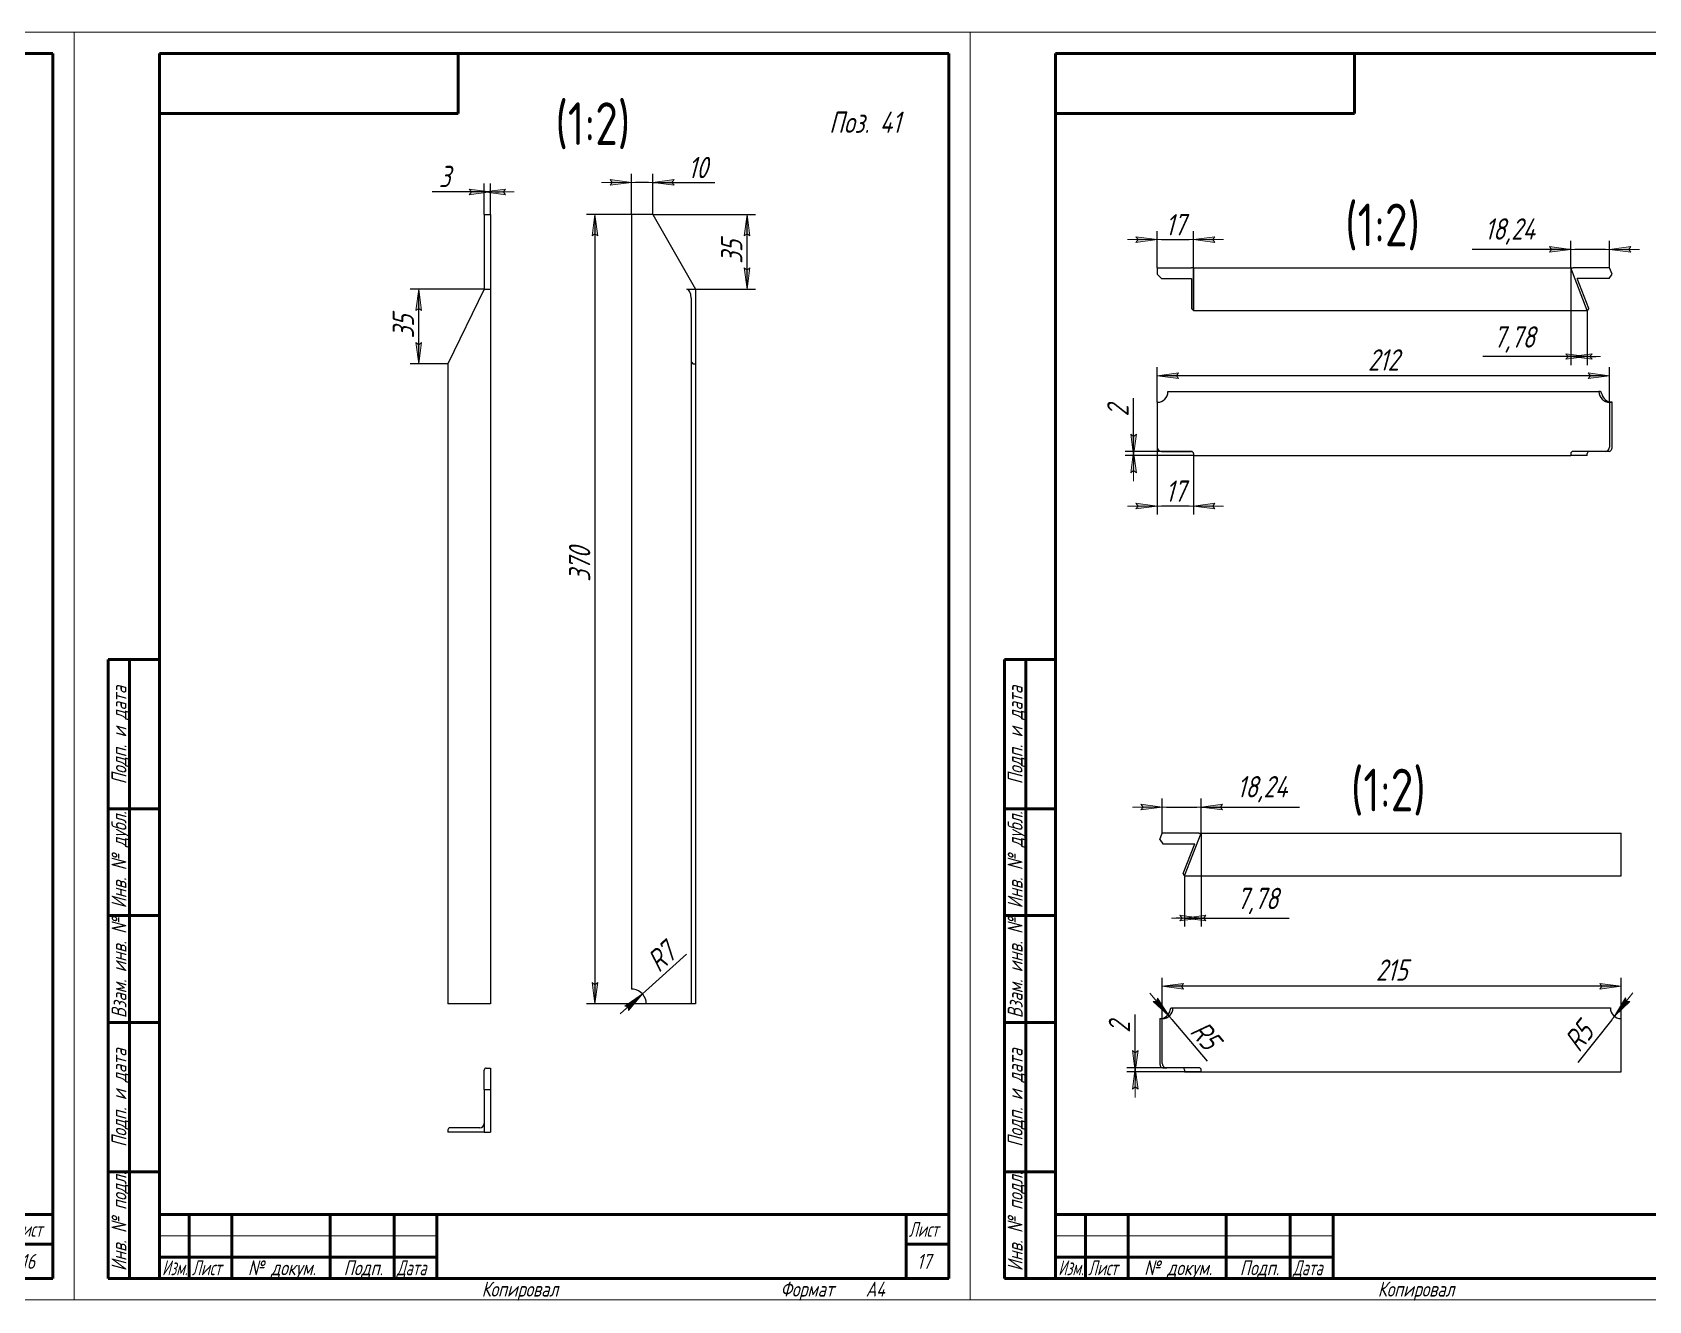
# Model space of a CAD drawing. Header units: millimetres. Extents: x 0 to 6300, y -537 to 1019.
# Drawn here: x 3560.2 to 3939, y -0.2 to 297 of the extents above; entities that cross this region are included whole.
import ezdxf

# ---------------------------------------------------------------- set-up
doc = ezdxf.new("R2010")
doc.units = ezdxf.units.MM
doc.linetypes.add('K5LT_BASIC', pattern=[0])
doc.linetypes.add('K5LT_THIN', pattern=[0])
doc.layers.add('Системный слой', color=7, linetype='Continuous')
doc.layers.add('Системный слой (1)', color=7, linetype='Continuous', true_color=0x909090)
doc.styles.add('KDIMTEXTSTYLE', font='GOST_AU.SHX', dxfattribs={"width": 0.96, "oblique": 15, "height": 5})
doc.styles.add('KTEXTSTYLE', font='GOST_AU.SHX', dxfattribs={"width": 0.96, "height": 5})
doc.dimstyles.new('KDIMSTYLE (0.50)', dxfattribs={"dimtxt": 5, "dimasz": 1, "dimexe": 2, "dimexo": 0, "dimgap": 1, "dimtad": 1, "dimlfac": 2, "dimtxsty": 'KDIMTEXTSTYLE', "dimsah": 1, "dimcen": 0, "dimdle": 1, "dimadec": 0, "dimazin": 0, "dimtfac": 0.667, "dimtmove": 0, "dimatfit": 3, "dimfxl": 1, "dimtvp": 1, "dimtolj": 1, "dimtzin": 0, "dimarcsym": 0})

# ---------------------------------------------------------------- blocks, each defined once
blk = doc.blocks.new('KDIMARROW_02')
at = {"layer": 'Системный слой'}
blk.add_hatch(color=0, dxfattribs=at).paths.add_polyline_path([(4.5, 0), (5, 0.66), (0, 0), (5, -0.66)])
at = {"layer": 'Системный слой', "color": 0, "linetype": 'K5LT_THIN', "lineweight": 18}
for p, q in [((5, 0.66), (0, 0)), ((0, 0), (5, -0.66)), ((0, 0), (7, 0)), ((4.5, 0), (5, 0.66)), ((5, -0.66), (4.5, 0))]:
    blk.add_line(p, q, dxfattribs=at)
at = {"layer": 'Системный слой (1)', "color": 0, "linetype": 'K5LT_THIN', "lineweight": 18}
blk.add_line((0, 0), (-1, 0), dxfattribs=at)
blk = doc.blocks.new('D127')
at = {"color": 0, "lineweight": -2}
for p, q in [((3666.09, 254.3), (3666.09, 261.61)), ((3667.59, 254.3), (3667.59, 261.61)), ((3666.09, 259.61), (3653.91, 259.61)), ((3665.09, 259.61), (3664.09, 259.61)), ((3666.09, 259.61), (3667.59, 259.61)), ((3668.59, 259.61), (3669.59, 259.61))]:
    blk.add_line(p, q, dxfattribs=at)
at = {"layer": 'Defpoints', "color": 0}
for p in [(3667.59, 259.61), (3666.09, 254.3), (3667.59, 254.3)]:
    blk.add_point(p, dxfattribs=at)
at = {"color": 0, "lineweight": -2, "rotation": 180}
blk.add_blockref('KDIMARROW_02', (3667.59, 259.61), dxfattribs=at)
at = {"color": 0, "lineweight": -2}
blk.add_blockref('KDIMARROW_02', (3666.09, 259.61), dxfattribs=at)
at = {"color": 7, "insert": (3656.8, 263.21), "char_height": 5, "attachment_point": 5, "style": 'KDIMTEXTSTYLE'}
blk.add_mtext('\\A1;\\H5.0;\\W0.965;\\Q15;3', dxfattribs=at)
blk = doc.blocks.new('KDIMARROW_01')
at = {"layer": 'Системный слой'}
blk.add_hatch(color=0, dxfattribs=at).paths.add_polyline_path([(0, 0), (-5, 0.66), (-4.5, 0), (-5, -0.66)])
at = {"layer": 'Системный слой', "color": 0, "linetype": 'K5LT_THIN', "lineweight": 18}
for p, q in [((-4.5, 0), (-5, 0.66)), ((-5, 0.66), (0, 0)), ((0, 0), (-5, -0.66)), ((-5, -0.66), (-4.5, 0))]:
    blk.add_line(p, q, dxfattribs=at)
at = {"layer": 'Системный слой (1)', "color": 0, "linetype": 'K5LT_THIN', "lineweight": 18}
blk.add_line((0, 0), (-1, 0), dxfattribs=at)
blk = doc.blocks.new('D128')
at = {"color": 0, "lineweight": -2}
for p, q in [((3666.09, 236.8), (3648.75, 236.8)), ((3650.75, 220.3), (3650.75, 235.8)), ((3657.59, 219.3), (3648.75, 219.3))]:
    blk.add_line(p, q, dxfattribs=at)
at = {"layer": 'Defpoints', "color": 0}
for p in [(3650.75, 236.8), (3666.09, 236.8), (3657.59, 219.3)]:
    blk.add_point(p, dxfattribs=at)
at = {"color": 0, "lineweight": -2}
for p, rotation in [((3650.75, 236.8), 90), ((3650.75, 219.3), 270)]:
    blk.add_blockref('KDIMARROW_01', p, dxfattribs=dict(at, rotation=rotation))
at = {"color": 7, "insert": (3647.14, 228.05), "char_height": 5, "attachment_point": 5, "rotation": 90, "style": 'KDIMTEXTSTYLE'}
blk.add_mtext('\\A1;\\H5.0;\\W0.965;\\Q15;35', dxfattribs=at)
blk = doc.blocks.new('D129')
at = {"color": 0, "lineweight": -2}
for p, q in [((3700.59, 254.3), (3690.05, 254.3)), ((3692.05, 253.3), (3692.05, 70.3)), ((3704.09, 69.3), (3690.05, 69.3))]:
    blk.add_line(p, q, dxfattribs=at)
at = {"layer": 'Defpoints', "color": 0}
for p in [(3700.59, 254.3), (3692.05, 69.3), (3704.09, 69.3)]:
    blk.add_point(p, dxfattribs=at)
at = {"color": 0, "lineweight": -2}
for p, rotation in [((3692.05, 254.3), 90), ((3692.05, 69.3), 270)]:
    blk.add_blockref('KDIMARROW_01', p, dxfattribs=dict(at, rotation=rotation))
at = {"color": 7, "insert": (3688.45, 172.3), "char_height": 5, "attachment_point": 5, "rotation": 90, "style": 'KDIMTEXTSTYLE'}
blk.add_mtext('\\A1;\\H5.0;\\W0.965;\\Q15;370', dxfattribs=at)
blk = doc.blocks.new('D130')
at = {"color": 0, "lineweight": -2}
for p, q in [((3700.59, 254.3), (3700.59, 263.82)), ((3704.59, 261.82), (3701.59, 261.82)), ((3705.59, 254.3), (3705.59, 263.82)), ((3705.59, 261.82), (3720.17, 261.82))]:
    blk.add_line(p, q, dxfattribs=at)
at = {"layer": 'Defpoints', "color": 0}
for p in [(3700.59, 261.82), (3700.59, 254.3), (3705.59, 254.3)]:
    blk.add_point(p, dxfattribs=at)
at = {"color": 0, "lineweight": -2, "rotation": 180}
blk.add_blockref('KDIMARROW_02', (3700.59, 261.82), dxfattribs=at)
at = {"color": 0, "lineweight": -2}
blk.add_blockref('KDIMARROW_02', (3705.59, 261.82), dxfattribs=at)
at = {"color": 7, "insert": (3716.15, 265.32), "char_height": 5, "attachment_point": 5, "style": 'KDIMTEXTSTYLE'}
blk.add_mtext('\\A1;\\H5.0;\\W0.965;\\Q15;10', dxfattribs=at)
blk = doc.blocks.new('D131')
at = {"color": 0, "lineweight": -2}
for p, q in [((3705.59, 254.3), (3729.71, 254.3)), ((3727.71, 237.8), (3727.71, 253.3)), ((3715.59, 236.8), (3729.71, 236.8))]:
    blk.add_line(p, q, dxfattribs=at)
at = {"layer": 'Defpoints', "color": 0}
for p in [(3705.59, 254.3), (3727.71, 254.3), (3715.59, 236.8)]:
    blk.add_point(p, dxfattribs=at)
at = {"color": 0, "lineweight": -2}
for p, rotation in [((3727.71, 254.3), 90), ((3727.71, 236.8), 270)]:
    blk.add_blockref('KDIMARROW_01', p, dxfattribs=dict(at, rotation=rotation))
at = {"color": 7, "insert": (3724.1, 245.55), "char_height": 5, "attachment_point": 5, "rotation": 90, "style": 'KDIMTEXTSTYLE'}
blk.add_mtext('\\A1;\\H5.0;\\W0.965;\\Q15;35', dxfattribs=at)
blk = doc.blocks.new('D132')
at = {"color": 0, "lineweight": -2}
for p, q in [((3703.93, 72.32), (3713.54, 81)), ((3700.59, 69.3), (3703.19, 71.65))]:
    blk.add_line(p, q, dxfattribs=at)
at = {"layer": 'Defpoints', "color": 0}
for p in [(3700.59, 69.3), (3703.19, 71.65)]:
    blk.add_point(p, dxfattribs=at)
at = {"color": 0, "lineweight": -2, "rotation": 222.0973494324725}
blk.add_blockref('KDIMARROW_02', (3703.19, 71.65), dxfattribs=at)
at = {"color": 7, "insert": (3707.58, 80.33), "char_height": 5, "attachment_point": 5, "rotation": 42.0973, "style": 'KDIMTEXTSTYLE'}
blk.add_mtext('\\A1;\\H5.0;\\W0.965;\\Q15;R7', dxfattribs=at)
blk = doc.blocks.new('D133')
at = {"color": 0, "lineweight": -2}
for p, q in [((3823.82, 241.8), (3823.82, 250.42)), ((3832.32, 231.8), (3832.32, 250.42)), ((3824.82, 248.42), (3831.32, 248.42))]:
    blk.add_line(p, q, dxfattribs=at)
at = {"layer": 'Defpoints', "color": 0}
for p in [(3832.32, 248.42), (3823.82, 241.8), (3832.32, 231.8)]:
    blk.add_point(p, dxfattribs=at)
at = {"color": 0, "lineweight": -2, "rotation": 180}
blk.add_blockref('KDIMARROW_02', (3823.82, 248.42), dxfattribs=at)
at = {"color": 0, "lineweight": -2}
blk.add_blockref('KDIMARROW_02', (3832.32, 248.42), dxfattribs=at)
at = {"color": 7, "insert": (3828.07, 251.92), "char_height": 5, "attachment_point": 5, "style": 'KDIMTEXTSTYLE'}
blk.add_mtext('\\A1;\\H5.0;\\W0.965;\\Q15;17', dxfattribs=at)
blk = doc.blocks.new('D134')
at = {"color": 0, "lineweight": -2}
for p, q in [((3920.7, 241.8), (3920.7, 248.14)), ((3929.82, 241.8), (3929.82, 248.14)), ((3920.7, 246.14), (3897.64, 246.14)), ((3928.82, 246.14), (3921.7, 246.14))]:
    blk.add_line(p, q, dxfattribs=at)
at = {"layer": 'Defpoints', "color": 0}
for p in [(3920.7, 246.14), (3920.7, 241.8), (3929.82, 241.8)]:
    blk.add_point(p, dxfattribs=at)
at = {"color": 0, "lineweight": -2, "rotation": 180}
blk.add_blockref('KDIMARROW_02', (3920.7, 246.14), dxfattribs=at)
at = {"color": 0, "lineweight": -2}
blk.add_blockref('KDIMARROW_02', (3929.82, 246.14), dxfattribs=at)
at = {"color": 7, "insert": (3906.43, 250.33), "char_height": 5, "attachment_point": 5, "style": 'KDIMTEXTSTYLE'}
blk.add_mtext('\\A1;\\H5.0;\\W0.965;\\Q15;18,24', dxfattribs=at)
blk = doc.blocks.new('D135')
at = {"color": 0, "lineweight": -2}
for p, q in [((3920.7, 241.8), (3920.7, 219.03)), ((3924.59, 231.8), (3924.59, 219.03)), ((3920.7, 221.03), (3900.09, 221.03)), ((3919.7, 221.03), (3918.7, 221.03)), ((3924.59, 221.03), (3920.7, 221.03)), ((3925.59, 221.03), (3926.59, 221.03))]:
    blk.add_line(p, q, dxfattribs=at)
at = {"layer": 'Defpoints', "color": 0}
for p in [(3920.7, 241.8), (3924.59, 231.8), (3920.7, 221.03)]:
    blk.add_point(p, dxfattribs=at)
at = {"color": 0, "lineweight": -2, "rotation": 180}
blk.add_blockref('KDIMARROW_02', (3924.59, 221.03), dxfattribs=at)
at = {"color": 0, "lineweight": -2}
blk.add_blockref('KDIMARROW_02', (3920.7, 221.03), dxfattribs=at)
at = {"color": 7, "insert": (3907.48, 225.03), "char_height": 5, "attachment_point": 5, "style": 'KDIMTEXTSTYLE'}
blk.add_mtext('\\A1;\\H5.0;\\W0.965;\\Q15;7,78', dxfattribs=at)
blk = doc.blocks.new('D136')
at = {"color": 0, "lineweight": -2}
for p, q in [((3823.82, 210.3), (3823.82, 218.53)), ((3928.82, 216.53), (3824.82, 216.53)), ((3929.82, 210.3), (3929.82, 218.53))]:
    blk.add_line(p, q, dxfattribs=at)
at = {"layer": 'Defpoints', "color": 0}
for p in [(3823.82, 216.53), (3823.82, 210.3), (3929.82, 210.3)]:
    blk.add_point(p, dxfattribs=at)
at = {"color": 0, "lineweight": -2, "rotation": 180}
blk.add_blockref('KDIMARROW_01', (3823.82, 216.53), dxfattribs=at)
at = {"color": 0, "lineweight": -2}
blk.add_blockref('KDIMARROW_01', (3929.82, 216.53), dxfattribs=at)
at = {"color": 7, "insert": (3876.82, 220.22), "char_height": 5, "attachment_point": 5, "style": 'KDIMTEXTSTYLE'}
blk.add_mtext('\\A1;\\H5.0;\\W0.965;\\Q15;212', dxfattribs=at)
blk = doc.blocks.new('D137')
at = {"color": 0, "lineweight": -2}
for p, q in [((3823.82, 199.8), (3823.82, 183.98)), ((3832.32, 197.8), (3832.32, 183.98)), ((3831.32, 185.98), (3824.82, 185.98))]:
    blk.add_line(p, q, dxfattribs=at)
at = {"layer": 'Defpoints', "color": 0}
for p in [(3823.82, 199.8), (3832.32, 197.8), (3823.82, 185.98)]:
    blk.add_point(p, dxfattribs=at)
at = {"color": 0, "lineweight": -2, "rotation": 180}
blk.add_blockref('KDIMARROW_02', (3823.82, 185.98), dxfattribs=at)
at = {"color": 0, "lineweight": -2}
blk.add_blockref('KDIMARROW_02', (3832.32, 185.98), dxfattribs=at)
at = {"color": 7, "insert": (3828.07, 189.48), "char_height": 5, "attachment_point": 5, "style": 'KDIMTEXTSTYLE'}
blk.add_mtext('\\A1;\\H5.0;\\W0.965;\\Q15;17', dxfattribs=at)
blk = doc.blocks.new('D138')
at = {"color": 0, "lineweight": -2}
for p, q in [((3818.27, 198.8), (3818.27, 211.27)), ((3818.27, 199.8), (3818.27, 200.8)), ((3831.82, 198.8), (3816.27, 198.8)), ((3832.32, 197.8), (3816.27, 197.8)), ((3818.27, 198.8), (3818.27, 197.8)), ((3818.27, 196.8), (3818.27, 195.8))]:
    blk.add_line(p, q, dxfattribs=at)
at = {"layer": 'Defpoints', "color": 0}
for p in [(3818.27, 197.8), (3831.82, 198.8), (3832.32, 197.8)]:
    blk.add_point(p, dxfattribs=at)
at = {"color": 0, "lineweight": -2}
for p, rotation in [((3818.27, 197.8), 90), ((3818.27, 198.8), 270)]:
    blk.add_blockref('KDIMARROW_02', p, dxfattribs=dict(at, rotation=rotation))
at = {"color": 7, "insert": (3814.58, 208.3), "char_height": 5, "attachment_point": 5, "rotation": 90, "style": 'KDIMTEXTSTYLE'}
blk.add_mtext('\\A1;\\H5.0;\\W0.965;\\Q15;2', dxfattribs=at)
blk = doc.blocks.new('D139')
at = {"color": 0, "lineweight": -2}
for p, q in [((3825, 109.37), (3825, 117.43)), ((3834.12, 109.37), (3834.12, 117.43)), ((3826, 115.43), (3833.12, 115.43)), ((3834.12, 115.43), (3857.18, 115.43))]:
    blk.add_line(p, q, dxfattribs=at)
at = {"layer": 'Defpoints', "color": 0}
for p in [(3834.12, 115.43), (3825, 109.37), (3834.12, 109.37)]:
    blk.add_point(p, dxfattribs=at)
at = {"color": 0, "lineweight": -2, "rotation": 180}
blk.add_blockref('KDIMARROW_02', (3825, 115.43), dxfattribs=at)
at = {"color": 0, "lineweight": -2}
blk.add_blockref('KDIMARROW_02', (3834.12, 115.43), dxfattribs=at)
at = {"color": 7, "insert": (3848.39, 119.63), "char_height": 5, "attachment_point": 5, "style": 'KDIMTEXTSTYLE'}
blk.add_mtext('\\A1;\\H5.0;\\W0.965;\\Q15;18,24', dxfattribs=at)
blk = doc.blocks.new('D140')
at = {"color": 0, "lineweight": -2}
for p, q in [((3834.12, 109.37), (3834.12, 87.44)), ((3830.23, 99.37), (3830.23, 87.44)), ((3829.23, 89.44), (3828.23, 89.44)), ((3830.23, 89.44), (3834.12, 89.44)), ((3834.12, 89.44), (3854.74, 89.44)), ((3835.12, 89.44), (3836.12, 89.44))]:
    blk.add_line(p, q, dxfattribs=at)
at = {"layer": 'Defpoints', "color": 0}
for p in [(3834.12, 109.37), (3830.23, 99.37), (3834.12, 89.44)]:
    blk.add_point(p, dxfattribs=at)
at = {"color": 0, "lineweight": -2, "rotation": 180}
blk.add_blockref('KDIMARROW_02', (3834.12, 89.44), dxfattribs=at)
at = {"color": 0, "lineweight": -2}
blk.add_blockref('KDIMARROW_02', (3830.23, 89.44), dxfattribs=at)
at = {"color": 7, "insert": (3847.34, 93.44), "char_height": 5, "attachment_point": 5, "style": 'KDIMTEXTSTYLE'}
blk.add_mtext('\\A1;\\H5.0;\\W0.965;\\Q15;7,78', dxfattribs=at)
blk = doc.blocks.new('D141')
at = {"color": 0, "lineweight": -2}
for p, q in [((3825, 65.87), (3825, 75.44)), ((3931.5, 73.44), (3826, 73.44)), ((3932.5, 65.87), (3932.5, 75.44))]:
    blk.add_line(p, q, dxfattribs=at)
at = {"layer": 'Defpoints', "color": 0}
for p in [(3825, 73.44), (3825, 65.87), (3932.5, 65.87)]:
    blk.add_point(p, dxfattribs=at)
at = {"color": 0, "lineweight": -2, "rotation": 180}
blk.add_blockref('KDIMARROW_01', (3825, 73.44), dxfattribs=at)
at = {"color": 0, "lineweight": -2}
blk.add_blockref('KDIMARROW_01', (3932.5, 73.44), dxfattribs=at)
at = {"color": 7, "insert": (3878.75, 77.24), "char_height": 5, "attachment_point": 5, "style": 'KDIMTEXTSTYLE'}
blk.add_mtext('\\A1;\\H5.0;\\W0.965;\\Q15;215', dxfattribs=at)
blk = doc.blocks.new('D142')
at = {"color": 0, "lineweight": -2}
for p, q in [((3825, 68.37), (3826.61, 66.46)), ((3827.26, 65.69), (3835.52, 55.93))]:
    blk.add_line(p, q, dxfattribs=at)
at = {"layer": 'Defpoints', "color": 0}
for p in [(3825, 68.37), (3826.61, 66.46)]:
    blk.add_point(p, dxfattribs=at)
at = {"color": 0, "lineweight": -2, "rotation": 130.2185721100943}
blk.add_blockref('KDIMARROW_02', (3826.61, 66.46), dxfattribs=at)
at = {"color": 7, "insert": (3835.1, 62), "char_height": 5, "attachment_point": 5, "rotation": 310.2186, "style": 'KDIMTEXTSTYLE'}
blk.add_mtext('\\A1;\\H5.0;\\W0.965;\\Q15;R5', dxfattribs=at)
blk = doc.blocks.new('D143')
at = {"color": 0, "lineweight": -2}
for p, q in [((3932.5, 68.37), (3930.95, 66.41)), ((3930.33, 65.62), (3922.4, 55.59))]:
    blk.add_line(p, q, dxfattribs=at)
at = {"layer": 'Defpoints', "color": 0}
for p in [(3932.5, 68.37), (3930.95, 66.41)]:
    blk.add_point(p, dxfattribs=at)
at = {"color": 0, "lineweight": -2, "rotation": 51.67551741238919}
blk.add_blockref('KDIMARROW_02', (3930.95, 66.41), dxfattribs=at)
at = {"color": 7, "insert": (3922.61, 61.67), "char_height": 5, "attachment_point": 5, "rotation": 51.6755, "style": 'KDIMTEXTSTYLE'}
blk.add_mtext('\\A1;\\H5.0;\\W0.965;\\Q15;R5', dxfattribs=at)
blk = doc.blocks.new('D144')
at = {"color": 0, "lineweight": -2}
for p, q in [((3818.66, 54.37), (3818.66, 66.84)), ((3833.58, 54.37), (3816.66, 54.37)), ((3834.12, 53.37), (3816.66, 53.37)), ((3818.66, 55.37), (3818.66, 56.37)), ((3818.66, 54.37), (3818.66, 53.37)), ((3818.66, 52.37), (3818.66, 51.37))]:
    blk.add_line(p, q, dxfattribs=at)
at = {"layer": 'Defpoints', "color": 0}
for p in [(3818.66, 53.37), (3833.58, 54.37), (3834.12, 53.37)]:
    blk.add_point(p, dxfattribs=at)
at = {"color": 0, "lineweight": -2}
for p, rotation in [((3818.66, 53.37), 90), ((3818.66, 54.37), 270)]:
    blk.add_blockref('KDIMARROW_02', p, dxfattribs=dict(at, rotation=rotation))
at = {"color": 7, "insert": (3814.96, 63.86), "char_height": 5, "attachment_point": 5, "rotation": 90, "style": 'KDIMTEXTSTYLE'}
blk.add_mtext('\\A1;\\H5.0;\\W0.965;\\Q15;2', dxfattribs=at)
blk = doc.blocks.new('U19')
at = {"color": 7, "linetype": 'K5LT_THIN', "lineweight": 18}
for p, q in [((3360, 0), (3360, 297)), ((3360, 297), (3570, 297)), ((3570, 297), (3570, 0)), ((3380, 15), (3445, 15)), ((3570, 0), (3360, 0))]:
    blk.add_line(p, q, dxfattribs=at)
at = {"color": 5, "linetype": 'K5LT_BASIC', "lineweight": 60, "true_color": 0x0000ff}
for p, q in [((3380, 5), (3380, 292)), ((3380, 292), (3565, 292)), ((3450, 292), (3450, 278)), ((3565, 292), (3565, 5)), ((3450, 278), (3380, 278)), ((3368, 5), (3368, 150)), ((3380, 150), (3368, 150)), ((3373, 5), (3373, 150)), ((3380, 115), (3368, 115)), ((3380, 90), (3368, 90)), ((3380, 65), (3368, 65)), ((3380, 30), (3368, 30)), ((3380, 20), (3565, 20)), ((3380, 5), (3380, 20)), ((3387, 5), (3387, 20)), ((3397, 5), (3397, 20)), ((3420, 5), (3420, 20)), ((3435, 5), (3435, 20)), ((3445, 5), (3445, 20)), ((3555, 5), (3555, 20)), ((3555, 13), (3565, 13)), ((3380, 10), (3387, 10)), ((3387, 10), (3397, 10)), ((3397, 10), (3420, 10)), ((3420, 10), (3435, 10)), ((3435, 10), (3445, 10)), ((3380, 5), (3368, 5)), ((3565, 5), (3380, 5))]:
    blk.add_line(p, q, dxfattribs=at)
at = {"color": 7, "char_height": 2.5, "attachment_point": 1, "rotation": 90, "style": 'KTEXTSTYLE'}
for s, insert in [('\\H3.5;\\W0.965;\\Q15;\\Q15;Подп. и дата', (3368.77, 120.8)), ('\\H3.5;\\W0.965;\\Q15;\\Q15;Инв. № дубл.', (3368.77, 91.71)), ('\\H3.5;\\W0.965;\\Q15;\\Q15;Взам. инв. №', (3368.77, 65.98)), ('\\H3.5;\\W0.965;\\Q15;\\Q15;Подп. и дата', (3368.77, 35.8)), ('\\H3.5;\\W0.965;\\Q15;\\Q15;Инв. № подл.', (3368.77, 6.71))]:
    blk.add_mtext(s, dxfattribs=dict(at, insert=insert))
at = {"color": 7, "char_height": 2.5, "attachment_point": 1, "style": 'KTEXTSTYLE'}
for s, insert in [('\\H3.5;\\W0.965;\\Q15;\\Q15;\\W0.816;Лист', (3555.6, 18.23)), ('\\H3.5;\\W0.965;\\Q15;\\Q15;\\W0.797;Изм.', (3380.61, 9.23)), ('\\H3.5;\\W0.965;\\Q15;\\Q15;\\W0.816;Лист', (3387.6, 9.23)), ('\\H3.5;\\W0.965;\\Q15;\\Q15;№ докум.', (3400.72, 9.23)), ('\\H3.5;\\W0.965;\\Q15;\\Q15;Подп.', (3423.15, 9.23)), ('\\H3.5;\\W0.965;\\Q15;\\Q15;\\W0.816;Дата', (3435.6, 9.23)), ('\\H3.5;\\W0.965;\\Q15;\\Q15;16', (3557.51, 10.73)), ('\\H3.5;\\W0.965;\\Q15;\\Q15;Копировал', (3455.5, 4.23)), ('\\H3.5;\\W0.965;\\Q15;\\Q15;Формат', (3525.5, 4.23)), ('\\H3.5;\\W0.965;\\Q15;\\Q15;A4', (3545.5, 4.23))]:
    blk.add_mtext(s, dxfattribs=dict(at, insert=insert))
blk = doc.blocks.new('U20')
at = {"color": 7, "linetype": 'K5LT_THIN', "lineweight": 18}
for p, q in [((3570, 0), (3570, 297)), ((3570, 297), (3780, 297)), ((3780, 297), (3780, 0)), ((3590, 15), (3655, 15)), ((3780, 0), (3570, 0))]:
    blk.add_line(p, q, dxfattribs=at)
at = {"color": 5, "linetype": 'K5LT_BASIC', "lineweight": 60, "true_color": 0x0000ff}
for p, q in [((3590, 5), (3590, 292)), ((3590, 292), (3775, 292)), ((3660, 292), (3660, 278)), ((3775, 292), (3775, 5)), ((3660, 278), (3590, 278)), ((3578, 5), (3578, 150)), ((3590, 150), (3578, 150)), ((3583, 5), (3583, 150)), ((3590, 115), (3578, 115)), ((3590, 90), (3578, 90)), ((3590, 65), (3578, 65)), ((3590, 30), (3578, 30)), ((3590, 20), (3775, 20)), ((3590, 5), (3590, 20)), ((3597, 5), (3597, 20)), ((3607, 5), (3607, 20)), ((3630, 5), (3630, 20)), ((3645, 5), (3645, 20)), ((3655, 5), (3655, 20)), ((3765, 5), (3765, 20)), ((3765, 13), (3775, 13)), ((3590, 10), (3597, 10)), ((3597, 10), (3607, 10)), ((3607, 10), (3630, 10)), ((3630, 10), (3645, 10)), ((3645, 10), (3655, 10)), ((3590, 5), (3578, 5)), ((3775, 5), (3590, 5))]:
    blk.add_line(p, q, dxfattribs=at)
at = {"color": 7, "char_height": 2.5, "attachment_point": 1, "rotation": 90, "style": 'KTEXTSTYLE'}
for s, insert in [('\\H3.5;\\W0.965;\\Q15;\\Q15;Подп. и дата', (3578.77, 120.8)), ('\\H3.5;\\W0.965;\\Q15;\\Q15;Инв. № дубл.', (3578.77, 91.71)), ('\\H3.5;\\W0.965;\\Q15;\\Q15;Взам. инв. №', (3578.77, 65.98)), ('\\H3.5;\\W0.965;\\Q15;\\Q15;Подп. и дата', (3578.77, 35.8)), ('\\H3.5;\\W0.965;\\Q15;\\Q15;Инв. № подл.', (3578.77, 6.71))]:
    blk.add_mtext(s, dxfattribs=dict(at, insert=insert))
at = {"color": 7, "char_height": 2.5, "attachment_point": 1, "style": 'KTEXTSTYLE'}
for s, insert in [('\\H3.5;\\W0.965;\\Q15;\\Q15;\\W0.816;Лист', (3765.6, 18.23)), ('\\H3.5;\\W0.965;\\Q15;\\Q15;\\W0.797;Изм.', (3590.61, 9.23)), ('\\H3.5;\\W0.965;\\Q15;\\Q15;\\W0.816;Лист', (3597.6, 9.23)), ('\\H3.5;\\W0.965;\\Q15;\\Q15;№ докум.', (3610.72, 9.23)), ('\\H3.5;\\W0.965;\\Q15;\\Q15;Подп.', (3633.15, 9.23)), ('\\H3.5;\\W0.965;\\Q15;\\Q15;\\W0.816;Дата', (3645.6, 9.23)), ('\\H3.5;\\W0.965;\\Q15;\\Q15;17', (3767.51, 10.73)), ('\\H3.5;\\W0.965;\\Q15;\\Q15;Копировал', (3665.5, 4.23)), ('\\H3.5;\\W0.965;\\Q15;\\Q15;Формат', (3735.5, 4.23)), ('\\H3.5;\\W0.965;\\Q15;\\Q15;A4', (3755.5, 4.23))]:
    blk.add_mtext(s, dxfattribs=dict(at, insert=insert))
blk = doc.blocks.new('U21')
at = {"color": 7, "linetype": 'K5LT_THIN', "lineweight": 18}
for p, q in [((3780, 0), (3780, 297)), ((3780, 297), (3990, 297)), ((3990, 297), (3990, 0)), ((3800, 15), (3865, 15)), ((3990, 0), (3780, 0))]:
    blk.add_line(p, q, dxfattribs=at)
at = {"color": 5, "linetype": 'K5LT_BASIC', "lineweight": 60, "true_color": 0x0000ff}
for p, q in [((3800, 5), (3800, 292)), ((3800, 292), (3985, 292)), ((3870, 292), (3870, 278)), ((3985, 292), (3985, 5)), ((3870, 278), (3800, 278)), ((3788, 5), (3788, 150)), ((3800, 150), (3788, 150)), ((3793, 5), (3793, 150)), ((3800, 115), (3788, 115)), ((3800, 90), (3788, 90)), ((3800, 65), (3788, 65)), ((3800, 30), (3788, 30)), ((3800, 20), (3985, 20)), ((3800, 5), (3800, 20)), ((3807, 5), (3807, 20)), ((3817, 5), (3817, 20)), ((3840, 5), (3840, 20)), ((3855, 5), (3855, 20)), ((3865, 5), (3865, 20)), ((3975, 5), (3975, 20)), ((3975, 13), (3985, 13)), ((3800, 10), (3807, 10)), ((3807, 10), (3817, 10)), ((3817, 10), (3840, 10)), ((3840, 10), (3855, 10)), ((3855, 10), (3865, 10)), ((3800, 5), (3788, 5)), ((3985, 5), (3800, 5))]:
    blk.add_line(p, q, dxfattribs=at)
at = {"color": 7, "char_height": 2.5, "attachment_point": 1, "rotation": 90, "style": 'KTEXTSTYLE'}
for s, insert in [('\\H3.5;\\W0.965;\\Q15;\\Q15;Подп. и дата', (3788.77, 120.8)), ('\\H3.5;\\W0.965;\\Q15;\\Q15;Инв. № дубл.', (3788.77, 91.71)), ('\\H3.5;\\W0.965;\\Q15;\\Q15;Взам. инв. №', (3788.77, 65.98)), ('\\H3.5;\\W0.965;\\Q15;\\Q15;Подп. и дата', (3788.77, 35.8)), ('\\H3.5;\\W0.965;\\Q15;\\Q15;Инв. № подл.', (3788.77, 6.71))]:
    blk.add_mtext(s, dxfattribs=dict(at, insert=insert))
at = {"color": 7, "char_height": 2.5, "attachment_point": 1, "style": 'KTEXTSTYLE'}
for s, insert in [('\\H3.5;\\W0.965;\\Q15;\\Q15;\\W0.816;Лист', (3975.6, 18.23)), ('\\H3.5;\\W0.965;\\Q15;\\Q15;\\W0.797;Изм.', (3800.61, 9.23)), ('\\H3.5;\\W0.965;\\Q15;\\Q15;\\W0.816;Лист', (3807.6, 9.23)), ('\\H3.5;\\W0.965;\\Q15;\\Q15;№ докум.', (3820.72, 9.23)), ('\\H3.5;\\W0.965;\\Q15;\\Q15;Подп.', (3843.15, 9.23)), ('\\H3.5;\\W0.965;\\Q15;\\Q15;\\W0.816;Дата', (3855.6, 9.23)), ('\\H3.5;\\W0.965;\\Q15;\\Q15;18', (3977.51, 10.73)), ('\\H3.5;\\W0.965;\\Q15;\\Q15;Копировал', (3875.5, 4.23)), ('\\H3.5;\\W0.965;\\Q15;\\Q15;Формат', (3945.5, 4.23)), ('\\H3.5;\\W0.965;\\Q15;\\Q15;A4', (3965.5, 4.23))]:
    blk.add_mtext(s, dxfattribs=dict(at, insert=insert))

msp = doc.modelspace()

# ---------------------------------------------------------------- linework, layer by layer
at = {"color": 3}
for p, q in [((3666.0915, 254.2989), (3667.5915, 254.2989)), ((3666.0915, 254.2989), (3666.0915, 236.7989)), ((3667.5915, 254.2989), (3667.5915, 236.7989)), ((3701.0915, 254.2989), (3700.5915, 254.2989)), ((3700.5915, 254.2989), (3700.5915, 72.7989)), ((3705.5915, 254.2989), (3701.0915, 254.2989)), ((3705.5915, 254.2989), (3715.5915, 236.7989)), ((3823.8214, 241.7978), (3824.8214, 241.7978)), ((3823.8214, 241.7978), (3823.8214, 240.2978)), ((3823.8214, 240.2978), (3824.8214, 239.2978)), ((3824.8214, 241.7978), (3831.8214, 241.7978)), ((3824.8214, 239.2978), (3831.8214, 239.2978)), ((3832.3214, 241.7978), (3831.8214, 241.7978)), ((3831.8214, 239.2978), (3831.8214, 232.2978)), ((3832.3214, 241.7978), (3920.703, 241.7978)), ((3832.3214, 241.7978), (3832.3214, 231.7978)), ((3924.5919, 231.7978), (3920.703, 241.7978)), ((3920.703, 241.7978), (3921.2394, 241.7978)), ((3928.7501, 241.7978), (3921.2394, 241.7978)), ((3929.7224, 239.2978), (3922.2117, 239.2978)), ((3924.9339, 232.2978), (3922.2117, 239.2978)), ((3929.8231, 241.7978), (3928.7501, 241.7978)), ((3929.7224, 239.2978), (3930.4064, 240.2978)), ((3930.4064, 240.2978), (3929.8231, 241.7978)), ((3666.0915, 236.7989), (3657.5915, 219.2989)), ((3666.0915, 236.7989), (3667.5915, 236.7989)), ((3667.5915, 236.7989), (3667.5915, 69.2989)), ((3713.5915, 236.7989), (3715.5915, 236.7989)), ((3715.5915, 236.7989), (3715.5915, 219.2989)), ((3714.5915, 234.74), (3714.5915, 220.3283)), ((3832.3214, 231.7978), (3831.8214, 232.2978)), ((3832.3214, 231.7978), (3924.5919, 231.7978)), ((3924.9339, 232.2978), (3924.5919, 231.7978)), ((3714.5915, 220.3283), (3714.5915, 69.2989)), ((3657.5915, 219.2989), (3657.5915, 69.2989)), ((3715.0915, 219.2989), (3715.5915, 219.2989)), ((3715.5915, 219.2989), (3715.5915, 69.2989)), ((3826.3214, 212.7978), (3927.3231, 212.7978)), ((3927.712, 212.7978), (3927.3231, 212.7978)), ((3823.8214, 210.2978), (3823.8214, 199.7978)), ((3929.8231, 210.2978), (3929.8231, 199.7978)), ((3930.4064, 210.2978), (3929.8231, 210.2978)), ((3930.4064, 199.7978), (3930.4064, 210.2978)), ((3824.8214, 198.7978), (3831.8214, 198.7978)), ((3832.3214, 198.2978), (3832.3214, 197.7978)), ((3832.3214, 197.7978), (3920.703, 197.7978)), ((3920.703, 198.2978), (3920.703, 197.7978)), ((3924.5919, 197.7978), (3920.703, 197.7978)), ((3928.7501, 198.7978), (3921.2394, 198.7978)), ((3924.5919, 197.7978), (3924.5919, 198.2978)), ((3929.7224, 198.7978), (3928.7501, 198.7978)), ((3824.4143, 107.8669), (3824.9976, 109.3669)), ((3824.4143, 107.8669), (3825.0984, 106.8669)), ((3826.0706, 109.3669), (3824.9976, 109.3669)), ((3825.0984, 106.8669), (3832.609, 106.8669)), ((3833.5813, 109.3669), (3826.0706, 109.3669)), ((3829.8868, 99.8669), (3832.609, 106.8669)), ((3830.2289, 99.3669), (3834.1178, 109.3669)), ((3833.5813, 109.3669), (3834.1178, 109.3669)), ((3834.1178, 109.3669), (3932.4993, 109.3669)), ((3932.4993, 99.3669), (3932.4993, 109.3669)), ((3830.2289, 99.3669), (3829.8868, 99.8669)), ((3830.2289, 99.3669), (3932.4993, 99.3669)), ((3667.5915, 69.2989), (3657.5915, 69.2989)), ((3713.5915, 69.2989), (3704.0915, 69.2989)), ((3714.5915, 69.2989), (3713.5915, 69.2989)), ((3715.0915, 69.2989), (3714.5915, 69.2989)), ((3715.5915, 69.2989), (3715.0915, 69.2989)), ((3827.1087, 68.3669), (3827.4976, 68.3669)), ((3827.4976, 68.3669), (3929.9993, 68.3669)), ((3824.4143, 65.8669), (3824.4143, 55.3669)), ((3824.4143, 65.8669), (3824.9976, 65.8669)), ((3824.9976, 55.3669), (3824.9976, 65.8669)), ((3932.4993, 53.3669), (3932.4993, 65.8669)), ((3666.0915, 49.2989), (3666.0915, 53.7989)), ((3666.5915, 54.2989), (3667.5915, 54.2989)), ((3667.5915, 54.2989), (3667.5915, 49.2989)), ((3825.0984, 54.3669), (3826.0706, 54.3669)), ((3833.5813, 54.3669), (3826.0706, 54.3669)), ((3830.2289, 53.8669), (3830.2289, 53.3669)), ((3830.2289, 53.3669), (3834.1178, 53.3669)), ((3834.1178, 53.3669), (3834.1178, 53.8669)), ((3834.1178, 53.3669), (3932.4993, 53.3669)), ((3666.0915, 49.2989), (3667.5915, 49.2989)), ((3666.0915, 49.2989), (3666.0915, 39.2989)), ((3667.5915, 49.2989), (3667.5915, 39.2989)), ((3657.5915, 39.7989), (3657.5915, 39.2989)), ((3666.0915, 39.2989), (3657.5915, 39.2989)), ((3665.0915, 40.2989), (3658.0915, 40.2989)), ((3666.0915, 39.2989), (3667.5915, 39.2989))]:
    msp.add_line(p, q, dxfattribs=at)
for centre, radius, start, end in [((3823.8214, 212.7978), 2.5, 270, 0), ((3929.8231, 212.7978), 2.5, 180, 270), ((3930.4064, 212.7978), 2.5, 191.536959, 270), ((3824.8214, 199.7978), 1, 180, 270), ((3831.8214, 198.2978), 0.5, 0, 90), ((3700.5915, 69.2989), 3.5, 81.786789, 90), ((3700.5915, 69.2989), 3.5, 0, 81.786789), ((3824.9976, 68.3669), 2.5, 270, 0), ((3932.4993, 68.3669), 2.5, 180, 270), ((3824.4143, 68.3669), 2.5, 270, 348.463041), ((3666.5915, 53.7989), 0.5, 90, 180), ((3658.0915, 39.7989), 0.5, 90, 180), ((3665.0915, 41.2989), 1, 270, 0)]:
    msp.add_arc(centre, radius, start, end, dxfattribs=at)
for centre, major_axis, ratio, start_param, end_param in [((3713.5915, 234.74), (0, -2.0588), 0.48571429, 1.57079633, 3.14159265), ((3715.0915, 220.3283), (0, -1.0294), 0.48571429, 4.71238898, 6.28318531), ((3921.2394, 198.2978), (-0.5365, 0), 0.93200467, 4.71238898, 6.28318531), ((3924.9339, 198.2978), (0, 0.5), 0.68406711, 0, 1.57079633), ((3928.7501, 199.7978), (-1.073, 0), 0.93200467, 1.57079633, 3.14159265), ((3929.7224, 199.7978), (0, 1), 0.68406711, 3.14159265, 4.71238898), ((3825.0984, 55.3669), (0, -1), 0.68406711, 4.71238898, 6.28318531), ((3826.0706, 55.3669), (1.073, 0), 0.93200467, 3.14159265, 4.71238898), ((3829.8868, 53.8669), (0, -0.5), 0.68406711, 1.57079633, 3.14159265), ((3833.5813, 53.8669), (0.5365, 0), 0.93200467, 0, 1.57079633)]:
    msp.add_ellipse(centre, major_axis=major_axis, ratio=ratio, start_param=start_param, end_param=end_param, dxfattribs=at)
for points in [[(3927.9569, 212.2978), (3927.947, 212.3464), (3927.9315, 212.414), (3927.9086, 212.498), (3927.8916, 212.5529), (3927.8767, 212.5955), (3927.8652, 212.6248), (3927.852, 212.6562), (3927.832, 212.6975), (3927.8057, 212.7391), (3927.7686, 212.7804), (3927.7376, 212.7963), (3927.7153, 212.7978), (3927.712, 212.7978)], [(3826.8638, 67.8669), (3826.8737, 67.9155), (3826.8892, 67.9831), (3826.9122, 68.0671), (3826.9291, 68.122), (3826.9441, 68.1646), (3826.9555, 68.1939), (3826.9688, 68.2253), (3826.9887, 68.2666), (3827.015, 68.3082), (3827.0521, 68.3495), (3827.0831, 68.3654), (3827.1054, 68.3669), (3827.1087, 68.3669)]]:
    msp.add_open_spline(points, degree=3, knots=[0, 0, 0, 0, 2.47818546, 3.57814112, 4.71498488, 5.72098356, 6.30826964, 6.74686831, 8.00387081, 9.58255193, 10.89486048, 13.53751637, 14, 14, 14, 14], dxfattribs=at)

# ---------------------------------------------------------------- block references
for name in ['U19', 'U20', 'U21']:
    msp.add_blockref(name, (0, 0))

# ---------------------------------------------------------------- texts
at = {"color": 7, "char_height": 2.5, "attachment_point": 1, "style": 'KTEXTSTYLE'}
for s, insert in [('\\H3.5;\\W0.965;\\Q15;\\Q0;\\H10.00;{\\c16711680;(1:2)}', (3682.7885, 280.5934)), ('\\H3.5;\\W0.965;\\Q15;\\Q15;\\H5.00;Поз. 41', (3746.9258, 278.4303)), ('\\H3.5;\\W0.965;\\Q15;\\Q0;\\H10.00;{\\c16711680;(1:2)}', (3867.8535, 256.867)), ('\\H3.5;\\W0.965;\\Q15;\\Q0;\\H10.00;{\\c16711680;(1:2)}', (3869.1964, 124.4361))]:
    msp.add_mtext(s, dxfattribs=dict(at, insert=insert))

# ---------------------------------------------------------------- dimensions: what is measured, and where the dimension line sits
at = {"color": 7}
for base, p1, p2, override, picture, middle in [((3667.5915, 259.6062), (3666.0915, 254.2989), (3667.5915, 254.2989), {"dimexo": 0, "dimpost": '\\H5.0;\\W0.965;\\Q15;<>', "dimblk1": 'KDIMARROW_02', "dimblk2": 'KDIMARROW_02', "dimse1": 0, "dimse2": 0, "dimclrt": 7, "dimtolj": 1}, 'D127', (3656.7974, 259.6062)), ((3700.5915, 261.8157), (3705.5915, 254.2989), (3700.5915, 254.2989), {"dimexo": 0, "dimpost": '\\H5.0;\\W0.965;\\Q15;<>', "dimblk1": 'KDIMARROW_02', "dimblk2": 'KDIMARROW_02', "dimse1": 0, "dimse2": 0, "dimclrt": 7, "dimtolj": 1}, 'D130', (3716.1473, 261.8157)), ((3832.3214, 248.4163), (3823.8214, 241.7978), (3832.3214, 231.7978), {"dimexo": 0, "dimpost": '\\H5.0;\\W0.965;\\Q15;<>', "dimblk1": 'KDIMARROW_02', "dimblk2": 'KDIMARROW_02', "dimse1": 0, "dimse2": 0, "dimclrt": 7, "dimtolj": 1}, 'D133', (3828.0714, 248.4163)), ((3920.703, 246.1366), (3929.8231, 241.7978), (3920.703, 241.7978), {"dimexo": 0, "dimpost": '\\H5.0;\\W0.965;\\Q15;<>', "dimblk1": 'KDIMARROW_02', "dimblk2": 'KDIMARROW_02', "dimse1": 0, "dimse2": 0, "dimclrt": 7, "dimtolj": 1}, 'D134', (3906.4269, 246.1366)), ((3920.703, 221.0298), (3924.5919, 231.7978), (3920.703, 241.7978), {"dimexo": 0, "dimpost": '\\H5.0;\\W0.965;\\Q15;<>', "dimblk1": 'KDIMARROW_02', "dimblk2": 'KDIMARROW_02', "dimse1": 0, "dimse2": 0, "dimclrt": 7, "dimtolj": 1}, 'D135', (3907.4846, 221.0298)), ((3823.8214, 216.5306), (3929.8231, 210.2978), (3823.8214, 210.2978), {"dimexo": 0, "dimpost": '\\H5.0;\\W0.965;\\Q15;<>', "dimblk1": 'KDIMARROW_01', "dimblk2": 'KDIMARROW_01', "dimse1": 0, "dimse2": 0, "dimclrt": 7, "dimtolj": 1}, 'D136', (3876.8223, 216.5306)), ((3823.8214, 185.982), (3832.3214, 197.7978), (3823.8214, 199.7978), {"dimexo": 0, "dimpost": '\\H5.0;\\W0.965;\\Q15;<>', "dimblk1": 'KDIMARROW_02', "dimblk2": 'KDIMARROW_02', "dimse1": 0, "dimse2": 0, "dimclrt": 7, "dimtolj": 1}, 'D137', (3828.0714, 185.982)), ((3834.1178, 115.4331), (3824.9976, 109.3669), (3834.1178, 109.3669), {"dimexo": 0, "dimpost": '\\H5.0;\\W0.965;\\Q15;<>', "dimblk1": 'KDIMARROW_02', "dimblk2": 'KDIMARROW_02', "dimse1": 0, "dimse2": 0, "dimclrt": 7, "dimtolj": 1}, 'D139', (3848.3938, 115.4331)), ((3834.1178, 89.4392), (3830.2289, 99.3669), (3834.1178, 109.3669), {"dimexo": 0, "dimpost": '\\H5.0;\\W0.965;\\Q15;<>', "dimblk1": 'KDIMARROW_02', "dimblk2": 'KDIMARROW_02', "dimse1": 0, "dimse2": 0, "dimclrt": 7, "dimtolj": 1}, 'D140', (3847.3361, 89.4392)), ((3824.9976, 73.4392), (3932.4993, 65.8669), (3824.9976, 65.8669), {"dimexo": 0, "dimpost": '\\H5.0;\\W0.965;\\Q15;<>', "dimblk1": 'KDIMARROW_01', "dimblk2": 'KDIMARROW_01', "dimse1": 0, "dimse2": 0, "dimclrt": 7, "dimtolj": 1}, 'D141', (3878.7485, 73.4392))]:
    dim = msp.add_linear_dim(base=base, p1=p1, p2=p2, dimstyle='KDIMSTYLE (0.50)', override=override, dxfattribs=at)
    dim.commit()
    dim.dimension.update_dxf_attribs({"geometry": picture, "text_midpoint": middle, "dimtype": 160})
for base, p1, p2, override, picture, middle in [((3692.049, 69.2989), (3700.5915, 254.2989), (3704.0915, 69.2989), {"dimexo": 0, "dimpost": '\\H5.0;\\W0.965;\\Q15;<>', "dimblk1": 'KDIMARROW_01', "dimblk2": 'KDIMARROW_01', "dimse1": 0, "dimse2": 0, "dimclrt": 7, "dimtolj": 1}, 'D129', (3692.049, 172.2989)), ((3727.7055, 254.2989), (3715.5915, 236.7989), (3705.5915, 254.2989), {"dimexo": 0, "dimpost": '\\H5.0;\\W0.965;\\Q15;<>', "dimblk1": 'KDIMARROW_01', "dimblk2": 'KDIMARROW_01', "dimse1": 0, "dimse2": 0, "dimclrt": 7, "dimtolj": 1}, 'D131', (3727.7055, 245.5489)), ((3650.7455, 236.7989), (3657.5915, 219.2989), (3666.0915, 236.7989), {"dimexo": 0, "dimpost": '\\H5.0;\\W0.965;\\Q15;<>', "dimblk1": 'KDIMARROW_01', "dimblk2": 'KDIMARROW_01', "dimse1": 0, "dimse2": 0, "dimclrt": 7, "dimtolj": 1}, 'D128', (3650.7455, 228.0489)), ((3818.2725, 197.7978), (3831.8214, 198.7978), (3832.3214, 197.7978), {"dimexo": 0, "dimpost": '\\H5.0;\\W0.965;\\Q15;<>', "dimblk1": 'KDIMARROW_02', "dimblk2": 'KDIMARROW_02', "dimse1": 0, "dimse2": 0, "dimclrt": 7, "dimtolj": 1}, 'D138', (3818.2725, 208.2953)), ((3818.6567, 53.3669), (3833.5813, 54.3669), (3834.1178, 53.3669), {"dimexo": 0, "dimpost": '\\H5.0;\\W0.965;\\Q15;<>', "dimblk1": 'KDIMARROW_02', "dimblk2": 'KDIMARROW_02', "dimse1": 0, "dimse2": 0, "dimclrt": 7, "dimtolj": 1}, 'D144', (3818.6567, 63.8644))]:
    dim = msp.add_linear_dim(base=base, p1=p1, p2=p2, angle=90, dimstyle='KDIMSTYLE (0.50)', override=override, dxfattribs=at)
    dim.commit()
    dim.dimension.update_dxf_attribs({"geometry": picture, "text_midpoint": middle, "dimtype": 160})
for center, mpoint, picture, middle in [((3700.5915, 69.2989), (3703.1885, 71.6452), 'D132', (3709.9296, 77.7358)), ((3824.9976, 68.3669), (3826.6119, 66.458), 'D142', (3832.35, 59.6723)), ((3932.4993, 68.3669), (3930.949, 66.4056), 'D143', (3925.4383, 59.434))]:
    dim = msp.add_radius_dim(center=center, mpoint=mpoint, dimstyle='KDIMSTYLE (0.50)', override={"dimpost": '\\H5.0;\\W0.965;\\Q15;R<>', "dimblk2": 'KDIMARROW_02', "dimclrt": 7, "dimtolj": 1}, dxfattribs=at)
    dim.commit()
    dim.dimension.update_dxf_attribs({"geometry": picture, "text_midpoint": middle, "dimtype": 164})

doc.saveas('drawing.dxf')
